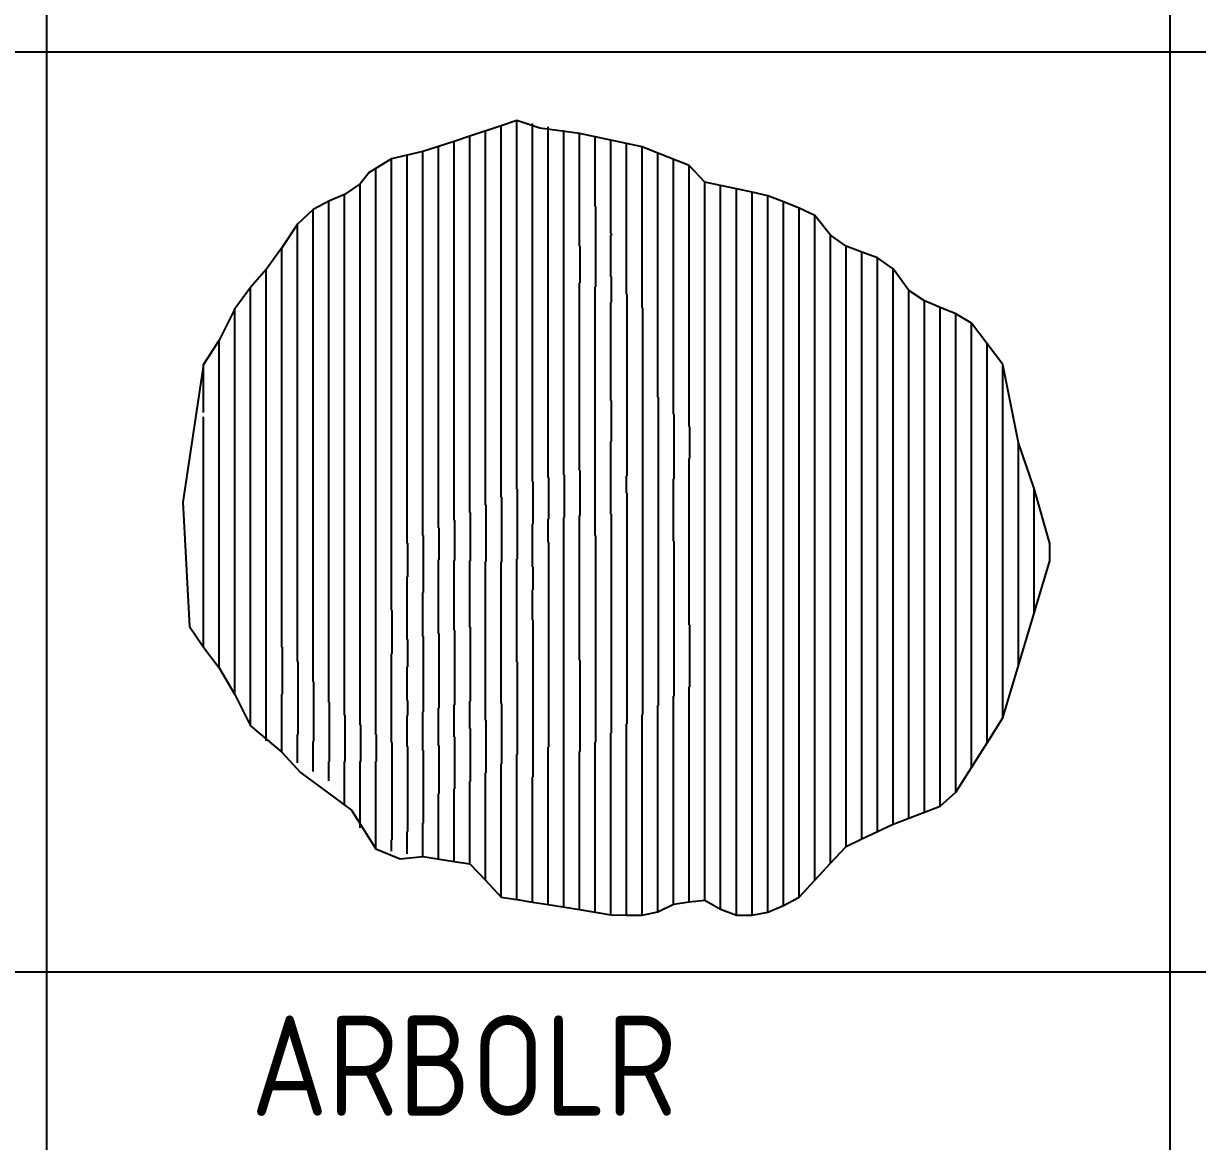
# Model space of a CAD drawing. Header units: millimetres. Extents: x 2198.5 to 2287.8, y 1208.8 to 1298.1.
# Drawn here: x 2268.953 to 2272.464, y 1257.839 to 1261.183 of the extents above; entities that cross this region are included whole.
import ezdxf

# ---------------------------------------------------------------- set-up
doc = ezdxf.new("R2010")
doc.units = ezdxf.units.MM
for name, color, linetype in [('2', 7, 'Continuous'), ('ARBOLES', 74, 'Continuous'), ('POL', 7, 'Continuous')]:
    doc.layers.add(name, color=color, linetype=linetype)
doc.styles.add('ARCHQUICK', font='ARCHQUIK.SHX')

# ---------------------------------------------------------------- blocks, each defined once
blk = doc.blocks.new('*X411')
at = {"color": 0}
for p, q in [((43.25, 51.7435), (43.25, 51.8876)), ((43.375, 51.7676), (43.375, 51.8876)), ((43.5, 51.7916), (43.5, 51.8876)), ((43, 51.6901), (43, 51.7803)), ((43.125, 51.7194), (43.125, 51.8366)), ((42.875, 51.6869), (42.875, 51.724)), ((43.625, 51.5242), (43.625, 51.5538)), ((42.375, 51.2142), (42.375, 51.409)), ((42.5, 51.2243), (42.5, 51.434)), ((42.625, 51.2471), (42.625, 51.459)), ((42.75, 51.4207), (42.75, 51.484)), ((43.375, 51.3126), (43.375, 51.4192)), ((43.5, 51.4184), (43.5, 51.4865)), ((42.125, 51.194), (42.125, 51.3345)), ((42.25, 51.2041), (42.25, 51.3839)), ((42.75, 50.9313), (42.75, 51.3107)), ((42.875, 51.0147), (42.875, 51.3589)), ((43, 51.0909), (43, 51.3903)), ((43.125, 51.1363), (43.125, 51.3658)), ((43.25, 51.2069), (43.25, 51.3519)), ((42.625, 50.848), (42.625, 51.2344)), ((42, 51.1839), (42, 51.1941)), ((42.375, 50.6812), (42.375, 51.1199)), ((42.5, 50.7646), (42.5, 51.1835)), ((42.25, 50.5016), (42.25, 51.0563)), ((42, 50.1393), (42, 50.9291)), ((42.125, 50.3205), (42.125, 50.9927)), ((41.875, 48.7775), (41.875, 50.8655)), ((41.75, 48.3843), (41.75, 50.8019)), ((42.75, 49.9784), (42.75, 50.2678)), ((42.875, 50.0622), (42.875, 50.2657)), ((43, 50.0179), (43, 50.2259)), ((43.125, 49.9737), (43.125, 50.1862)), ((42.625, 49.8361), (42.625, 50.1105)), ((43.25, 49.9294), (43.25, 50.1439)), ((43.375, 49.8851), (43.375, 50.0938)), ((43.75, 49.7523), (43.75, 50.1364)), ((43.5, 49.8408), (43.5, 50.0438)), ((43.625, 49.7965), (43.625, 50.0816)), ((42, 49.3782), (42, 49.9579)), ((42.5, 49.6939), (42.5, 49.9161)), ((42.375, 49.5517), (42.375, 49.7203)), ((42.25, 49.4084), (42.25, 49.5376)), ((42.125, 49.1981), (42.125, 49.4588)), ((42, 48.9878), (42, 49.3492)), ((41.625, 48.7728), (41.625, 49.0137)), ((41.875, 48.1837), (41.875, 48.4802)), ((42, 48.0171), (42, 48.1245))]:
    blk.add_line(p, q, dxfattribs=at)
blk = doc.blocks.new('*X413')
at = {"color": 0}
for p, q in [((43.875, 50.9232), (43.875, 51.564)), ((44, 51.3338), (44, 51.3499)), ((43.75, 50.9546), (43.75, 51.2486)), ((44, 50.7991), (44, 51.0059)), ((44.125, 49.417), (44.125, 50.8659)), ((44.25, 47.5121), (44.25, 50.7551)), ((44, 49.6898), (44, 50.0173)), ((44.375, 47.5856), (44.375, 50.0444)), ((44.5, 49.3928), (44.5, 49.9067)), ((44.625, 49.5546), (44.625, 49.8094)), ((43.75, 49.099), (43.75, 49.4594)), ((43.375, 49.0299), (43.375, 49.3699)), ((43.5, 49.0695), (43.5, 49.4041)), ((43.625, 49.0842), (43.625, 49.4232)), ((43.125, 48.7284), (43.125, 49.247)), ((43.25, 48.7505), (43.25, 49.3085)), ((44.125, 47.4385), (44.125, 49.278)), ((43, 48.7328), (43, 49.1856)), ((42.75, 48.7414), (42.75, 49.0628)), ((42.875, 48.7371), (42.875, 49.1242)), ((44, 47.365), (44, 49.1094)), ((42.625, 48.7457), (42.625, 49.0013)), ((42.375, 48.6095), (42.375, 48.8785)), ((42.5, 48.4858), (42.5, 48.9399)), ((43.5, 47.2525), (43.5, 48.8858)), ((43.875, 47.2915), (43.875, 48.9408)), ((44.5, 47.6591), (44.5, 48.8945)), ((43.375, 48.5076), (43.375, 48.6904)), ((42.25, 47.9955), (42.25, 48.345)), ((43.375, 47.0146), (43.375, 48.2666)), ((44.625, 47.7326), (44.625, 48.2282)), ((42.5, 47.5326), (42.5, 48.1357)), ((42.625, 47.5618), (42.625, 48.1599)), ((42.75, 47.5909), (42.75, 48.1841)), ((42.875, 47.6201), (42.875, 48.2084)), ((41.375, 47.674), (41.375, 48.0507)), ((42.375, 47.8926), (42.375, 48.1115)), ((41.5, 47.3543), (41.5, 47.9341)), ((43.25, 47.1927), (43.25, 47.9332)), ((43.75, 47.2179), (43.75, 47.9466)), ((41.625, 47.2965), (41.625, 47.7723)), ((41.75, 47.1374), (41.75, 47.6105)), ((42.375, 47.5035), (42.375, 47.6234)), ((43.125, 47.1198), (43.125, 47.5999)), ((41.875, 47.1374), (41.875, 47.5068)), ((43, 47.0475), (43, 47.4674)), ((42, 47.1374), (42, 47.4294)), ((42.875, 46.9793), (42.875, 47.4004)), ((42.125, 47.1374), (42.125, 47.352)), ((42.25, 46.5124), (42.25, 47.2888)), ((42.75, 46.9208), (42.75, 47.3335)), ((42.375, 46.5795), (42.375, 47.2575)), ((42.5, 46.6468), (42.5, 47.2263)), ((42.625, 46.8792), (42.625, 47.2666))]:
    blk.add_line(p, q, dxfattribs=at)
blk = doc.blocks.new('*X409')
at = {"color": 0}
for p, q in [((44.75, 51.7469), (44.75, 51.7593)), ((44.875, 51.637), (44.875, 51.7327)), ((45, 51.5907), (45, 51.7062)), ((45.125, 51.5445), (45.125, 51.6797)), ((45.25, 51.4818), (45.25, 51.6501)), ((45.375, 51.3086), (45.375, 51.6002)), ((45.5, 51.2017), (45.5, 51.5502)), ((45.625, 51.1499), (45.625, 51.4916)), ((45.75, 51.0981), (45.75, 51.3354)), ((45.875, 51.0454), (45.875, 51.2471)), ((46, 50.8811), (46, 51.2008)), ((46.125, 50.7167), (46.125, 51.1546)), ((46.25, 50.1479), (46.25, 51.067)), ((46.375, 49.7703), (46.375, 50.8938)), ((46.5, 49.3434), (46.5, 50.8107)), ((46.625, 46.7821), (46.625, 50.7589)), ((46.75, 46.8932), (46.75, 50.7071)), ((46.875, 47.0897), (46.875, 50.6323)), ((47, 47.2861), (47, 50.468)), ((47.125, 47.4848), (47.125, 50.3037)), ((47.25, 47.903), (47.25, 49.6802)), ((47.375, 48.3212), (47.375, 49.3141)), ((46.5, 46.7337), (46.5, 49.0383)), ((47.5, 48.7394), (47.5, 48.8768)), ((46.375, 46.6853), (46.375, 48.6201)), ((46.25, 46.6369), (46.25, 48.2019)), ((46.125, 46.5795), (46.125, 47.8249)), ((46, 46.5197), (46, 47.6285)), ((45.875, 46.4599), (45.875, 47.432)), ((45.75, 46.3258), (45.75, 47.2356)), ((45.5, 46.0564), (45.5, 47.1051)), ((45.625, 46.1911), (45.625, 47.1535)), ((45.25, 45.9368), (45.25, 47.0083)), ((45.375, 45.9893), (45.375, 47.0567)), ((45.125, 45.9108), (45.125, 46.9486)), ((44.875, 45.9591), (44.875, 46.815)), ((45, 45.9108), (45, 46.8888)), ((44.75, 46.0306), (44.75, 46.6803)), ((44.625, 46.0177), (44.625, 46.5456)), ((43.5, 45.9962), (43.5, 46.3697)), ((43.625, 45.9761), (43.625, 46.3955)), ((43.75, 45.9559), (43.75, 46.4111)), ((43.875, 45.9358), (43.875, 46.354)), ((44.375, 45.9386), (44.375, 46.3599)), ((44.5, 46.0011), (44.5, 46.4125)), ((43, 46.1907), (43, 46.3004)), ((43.125, 46.0567), (43.125, 46.2917)), ((43.25, 46.0365), (43.25, 46.2917)), ((43.375, 46.0164), (43.375, 46.3073)), ((44, 45.9156), (44, 46.2917)), ((44.125, 45.9108), (44.125, 46.2917)), ((44.25, 45.9108), (44.25, 46.3074))]:
    blk.add_line(p, q, dxfattribs=at)
blk = doc.blocks.new('*X410')
at = {"color": 0}
for p, q in [((43.25, 51.8876), (43.25, 52.25)), ((43, 51.7803), (43, 52.1667)), ((43.125, 51.8366), (43.125, 52.2083)), ((43.375, 51.8876), (43.375, 52.2249)), ((43.5, 51.8876), (43.5, 52.1984)), ((43.625, 51.5538), (43.625, 52.1719)), ((42.75, 51.484), (42.75, 52.0834)), ((42.875, 51.724), (42.875, 52.1251)), ((43.75, 51.2486), (43.75, 52.1453)), ((43.875, 51.564), (43.875, 52.1188)), ((44, 51.3499), (44, 52.0923)), ((44.125, 50.8659), (44.125, 52.0657)), ((42.375, 51.409), (42.375, 51.9739)), ((42.5, 51.434), (42.5, 52.0023)), ((42.625, 51.459), (42.625, 52.0418)), ((44.25, 50.7551), (44.25, 52.0392)), ((44.375, 50.0444), (44.375, 51.9908)), ((42.125, 51.3345), (42.125, 51.8705)), ((42.25, 51.3839), (42.25, 51.9455)), ((44.5, 49.9067), (44.5, 51.9408)), ((44.625, 50.9715), (44.625, 51.8908)), ((43.5, 51.4865), (43.5, 51.7916)), ((42, 51.1941), (42, 51.7457)), ((42.875, 51.3589), (42.875, 51.6869)), ((43, 51.3903), (43, 51.6901)), ((43.125, 51.3658), (43.125, 51.7194)), ((43.25, 51.3519), (43.25, 51.7435)), ((43.375, 51.4192), (43.375, 51.7676)), ((44.75, 50.6905), (44.75, 51.7469)), ((41.75, 50.8019), (41.75, 51.6071)), ((41.875, 50.8655), (41.875, 51.6608)), ((44.875, 51.2414), (44.875, 51.637)), ((45, 51.2442), (45, 51.5907)), ((41.625, 49.0137), (41.625, 51.5396)), ((43.625, 50.0816), (43.625, 51.5242)), ((45.125, 51.2281), (45.125, 51.5445)), ((41.5, 49.6574), (41.5, 51.4229)), ((42.75, 51.3107), (42.75, 51.4207)), ((43.5, 50.0438), (43.5, 51.4184)), ((45.25, 51.1896), (45.25, 51.4818)), ((43.375, 50.0938), (43.375, 51.3126)), ((44, 51.0059), (44, 51.3338)), ((45.375, 51.1053), (45.375, 51.3086)), ((41.375, 49.5845), (41.375, 51.2346)), ((42.375, 51.1199), (42.375, 51.2142)), ((42.5, 51.1835), (42.5, 51.2243)), ((42.625, 51.2344), (42.625, 51.2471)), ((42, 50.9291), (42, 51.1839)), ((42.125, 50.9927), (42.125, 51.194)), ((42.25, 51.0563), (42.25, 51.2041)), ((43.125, 50.1862), (43.125, 51.1363)), ((43.25, 50.1439), (43.25, 51.2069)), ((45, 50.9895), (45, 51.1499)), ((45.5, 51.0115), (45.5, 51.2017)), ((45.625, 50.9242), (45.625, 51.1499)), ((41.25, 49.5756), (41.25, 51.0631)), ((43, 50.2259), (43, 51.0909)), ((45.125, 50.8289), (45.125, 51.0685)), ((45.75, 50.856), (45.75, 51.0981)), ((45.875, 50.592), (45.875, 51.0454)), ((42.75, 50.2678), (42.75, 50.9313)), ((42.875, 50.2657), (42.875, 51.0147)), ((43.75, 50.1364), (43.75, 50.9546)), ((45.25, 49.8709), (45.25, 50.9871)), ((41.125, 47.4222), (41.125, 50.919)), ((42.625, 50.1105), (42.625, 50.848)), ((43.875, 48.9408), (43.875, 50.9232)), ((44.625, 49.8094), (44.625, 50.858)), ((45.375, 50.4676), (45.375, 50.9056)), ((46, 50.1097), (46, 50.8811)), ((41, 47.6724), (41, 50.7479)), ((42.5, 49.9161), (42.5, 50.7646)), ((44, 50.0173), (44, 50.7991)), ((44.875, 50.5133), (44.875, 50.8267)), ((45.5, 50.6284), (45.5, 50.8107)), ((42.375, 49.7203), (42.375, 50.6812)), ((46.125, 50.0829), (46.125, 50.7167)), ((45, 50.4274), (45, 50.6267)), ((45.625, 50.5253), (45.625, 50.5707)), ((40.875, 47.886), (40.875, 50.4979)), ((42.25, 49.5376), (42.25, 50.5016)), ((44.75, 49.4068), (44.75, 50.4735)), ((45.125, 50.3414), (45.125, 50.4268)), ((40.75, 49.9204), (40.75, 50.3048)), ((42.125, 49.4588), (42.125, 50.3205)), ((45.125, 49.7424), (45.125, 50.3243)), ((42, 49.9579), (42, 50.1393)), ((45.75, 49.9171), (45.75, 50.13)), ((45.875, 50.0756), (45.875, 50.1363)), ((46.25, 49.9431), (46.25, 50.1479)), ((42.875, 49.1242), (42.875, 50.0622)), ((43, 49.1856), (43, 50.0179)), ((45, 49.2759), (45, 50.0115)), ((42.75, 49.0628), (42.75, 49.9784)), ((43.125, 49.247), (43.125, 49.9737)), ((43.25, 49.3085), (43.25, 49.9294)), ((40.75, 48.0507), (40.75, 49.8872)), ((42.625, 49.0013), (42.625, 49.8361)), ((43.375, 49.3699), (43.375, 49.8851)), ((43.5, 49.4041), (43.5, 49.8408)), ((45.875, 49.8309), (45.875, 49.8753)), ((43.625, 49.4232), (43.625, 49.7965)), ((43.75, 49.4594), (43.75, 49.7523)), ((45.25, 49.7006), (45.25, 49.7861)), ((45.625, 49.2896), (45.625, 49.7582)), ((46.375, 49.5918), (46.375, 49.7703)), ((41.5, 47.9341), (41.5, 49.6232)), ((42.5, 48.9399), (42.5, 49.6939)), ((44, 49.1094), (44, 49.6898)), ((46, 49.5584), (46, 49.6402)), ((42.375, 48.8785), (42.375, 49.5517)), ((44.625, 49.3025), (44.625, 49.5546)), ((45.375, 49.4459), (45.375, 49.6106)), ((45.5, 49.4375), (45.5, 49.6021)), ((44.875, 49.0795), (44.875, 49.4636)), ((45.25, 49.2883), (45.25, 49.455)), ((41.375, 48.0507), (41.375, 49.3492)), ((42, 49.3492), (42, 49.3782)), ((42.25, 48.345), (42.25, 49.4084)), ((44.125, 49.278), (44.125, 49.417)), ((44.5, 48.8945), (44.5, 49.3928)), ((46.5, 49.0835), (46.5, 49.3434)), ((46, 49.2897), (46, 49.3018)), ((42.125, 47.352), (42.125, 49.1981)), ((45.125, 48.9662), (45.125, 49.236)), ((45.625, 48.981), (45.625, 49.2217)), ((45.875, 49.1229), (45.875, 49.1547)), ((43.5, 48.8858), (43.5, 49.0695)), ((43.625, 46.8345), (43.625, 49.0842)), ((43.75, 47.9466), (43.75, 49.099)), ((41.25, 47.3017), (41.25, 48.9691)), ((42, 48.1245), (42, 48.9878)), ((43.375, 48.6904), (43.375, 49.0299)), ((45.75, 48.9561), (45.75, 49.0075)), ((46.5, 48.9967), (46.5, 49.0383)), ((44.75, 48.849), (44.75, 48.8903)), ((45, 48.7202), (45, 48.9427)), ((41.875, 48.4802), (41.875, 48.7775)), ((45.5, 48.7458), (45.5, 48.8329)), ((41.625, 47.7723), (41.625, 48.7728)), ((42.625, 48.1599), (42.625, 48.7457)), ((42.75, 48.1841), (42.75, 48.7414)), ((42.875, 48.2084), (42.875, 48.7371)), ((43, 47.4674), (43, 48.7328)), ((43.125, 47.5999), (43.125, 48.7284)), ((43.25, 47.9332), (43.25, 48.7505)), ((44.625, 48.6167), (44.625, 48.7403)), ((45.75, 48.2642), (45.75, 48.7657)), ((42.375, 48.1115), (42.375, 48.6095)), ((44.875, 48.4238), (44.875, 48.668)), ((46.375, 48.6201), (46.375, 48.6559)), ((43.375, 48.2666), (43.375, 48.5076)), ((44.625, 48.2282), (44.625, 48.508)), ((44.75, 47.4996), (44.75, 48.5681)), ((45.375, 48.5834), (45.375, 48.5867)), ((45.5, 48.4449), (45.5, 48.5662)), ((42.5, 48.1357), (42.5, 48.4858)), ((45.25, 48.3731), (45.25, 48.469)), ((41.75, 47.6105), (41.75, 48.3843)), ((45, 47.9282), (45, 48.3189)), ((45.125, 48.1628), (45.125, 48.394)), ((46.25, 48.2019), (46.25, 48.3708)), ((44.875, 47.686), (44.875, 48.2439)), ((45.375, 47.8946), (45.375, 48.2226)), ((45.625, 48.1668), (45.625, 48.2562)), ((41.875, 47.5068), (41.875, 48.1837)), ((46.125, 48.0508), (46.125, 48.1753)), ((46.25, 48.1251), (46.25, 48.1383)), ((42, 47.4294), (42, 48.0171)), ((42.25, 47.2888), (42.25, 47.9955)), ((45.625, 47.7112), (45.625, 47.9397)), ((46, 47.9633), (46, 47.9798)), ((42.375, 47.6234), (42.375, 47.8926)), ((45.25, 47.6946), (45.25, 47.879)), ((45.875, 47.8336), (45.875, 47.8758)), ((45.75, 47.6991), (45.75, 47.793)), ((46.125, 47.8217), (46.125, 47.8249)), ((41.375, 47.2125), (41.375, 47.674)), ((44.5, 47.268), (44.5, 47.6591)), ((44.625, 47.3624), (44.625, 47.7326)), ((42.625, 47.2666), (42.625, 47.5618)), ((42.75, 47.3335), (42.75, 47.5909)), ((42.875, 47.4004), (42.875, 47.6201)), ((44.375, 47.211), (44.375, 47.5856)), ((45.125, 47.613), (45.125, 47.6234)), ((45.5, 47.5788), (45.5, 47.6293)), ((46, 47.4951), (46, 47.6285)), ((42.375, 47.2575), (42.375, 47.5035)), ((42.5, 47.2263), (42.5, 47.5326)), ((44.25, 47.1812), (44.25, 47.5121)), ((45, 47.521), (45, 47.5314)), ((45.375, 47.4443), (45.375, 47.5474)), ((44.125, 47.1598), (44.125, 47.4385)), ((44.875, 47.4187), (44.875, 47.4498)), ((45.125, 47.303), (45.125, 47.3751)), ((45.25, 47.3736), (45.25, 47.4643)), ((45.875, 47.3096), (45.875, 47.432)), ((41.5, 47.1281), (41.5, 47.3543)), ((41.625, 47.0586), (41.625, 47.2965)), ((43.875, 47.1169), (43.875, 47.2915)), ((44, 47.1384), (44, 47.365)), ((44.625, 47.238), (44.625, 47.2866)), ((44.75, 47.3163), (44.75, 47.3682)), ((45, 47.2317), (45, 47.2891)), ((43.25, 47.062), (43.25, 47.1927)), ((43.5, 46.7494), (43.5, 47.2525)), ((43.75, 47.0955), (43.75, 47.2179)), ((44.5, 47.1648), (44.5, 47.205)), ((44.875, 47.1536), (44.875, 47.203)), ((45.75, 47.2024), (45.75, 47.2356)), ((41.75, 46.9832), (41.75, 47.1374)), ((41.875, 46.7957), (41.875, 47.1374)), ((42, 46.6083), (42, 47.1374)), ((42.125, 46.4415), (42.125, 47.1374)), ((43.125, 47.0139), (43.125, 47.1198)), ((44.375, 47.0916), (44.375, 47.1234)), ((44.75, 47.0755), (44.75, 47.1033)), ((45.5, 47.0773), (45.5, 47.1051)), ((45.625, 47.1204), (45.625, 47.1535)), ((43, 46.9445), (43, 47.0475)), ((43.375, 46.9386), (43.375, 47.0146)), ((44.25, 47.0185), (44.25, 47.0418)), ((44.625, 46.988), (44.625, 47.0053)), ((45.25, 46.9911), (45.25, 47.0083)), ((45.375, 47.0342), (45.375, 47.0567)), ((42.75, 46.8056), (42.75, 46.9208)), ((42.875, 46.875), (42.875, 46.9793)), ((43.75, 46.9197), (43.75, 46.9761)), ((43.875, 46.8608), (43.875, 46.9491)), ((44.125, 46.9453), (44.125, 46.9602)), ((44.25, 46.5855), (44.25, 46.9741)), ((44.375, 46.7227), (44.375, 46.9646)), ((44.5, 46.8631), (44.5, 46.9607)), ((45.125, 46.948), (45.125, 46.9486)), ((42.625, 46.3609), (42.625, 46.8792)), ((44, 46.8721), (44, 46.8786)), ((44, 46.2917), (44, 46.8353)), ((44.125, 46.2917), (44.125, 46.8986)), ((44.875, 46.7925), (44.875, 46.815)), ((45, 46.8759), (45, 46.8888)), ((42.75, 46.6964), (42.75, 46.7414)), ((42.875, 46.7119), (42.875, 46.7488)), ((43, 46.7275), (43, 46.7548)), ((43.125, 46.7271), (43.125, 46.7548)), ((43.25, 46.7133), (43.25, 46.7548)), ((43.375, 46.6994), (43.375, 46.7548)), ((44.75, 46.6803), (44.75, 46.7361)), ((42.5, 46.381), (42.5, 46.6468)), ((42.75, 46.3407), (42.75, 46.6815)), ((43.75, 46.4111), (43.75, 46.6331)), ((43.875, 46.354), (43.875, 46.6729)), ((44.5, 46.4125), (44.5, 46.6377)), ((44.625, 46.5456), (44.625, 46.6869)), ((42.375, 46.4012), (42.375, 46.5795)), ((42.875, 46.3206), (42.875, 46.5721)), ((43.5, 46.3697), (43.5, 46.5535)), ((43.625, 46.3955), (43.625, 46.5933)), ((44.25, 46.3074), (44.25, 46.5392)), ((44.375, 46.3599), (44.375, 46.5884)), ((42.25, 46.4213), (42.25, 46.5124)), ((43, 46.3004), (43, 46.4628)), ((43.25, 46.2917), (43.25, 46.4739)), ((43.375, 46.3073), (43.375, 46.5137)), ((43.125, 46.2917), (43.125, 46.4342))]:
    blk.add_line(p, q, dxfattribs=at)
blk = doc.blocks.new('*X414')
at = {"color": 0}
for p, q in [((44.625, 50.858), (44.625, 50.9715)), ((44.75, 50.4735), (44.75, 50.6905)), ((44.875, 49.4636), (44.875, 50.5133)), ((45, 50.0115), (45, 50.4274)), ((45.125, 50.3243), (45.125, 50.3414)), ((45.625, 49.2217), (45.625, 49.7582)), ((45.5, 48.8329), (45.5, 49.6021)), ((45.375, 48.5867), (45.375, 49.4459)), ((44.75, 48.8903), (44.75, 49.4068)), ((44.625, 48.7403), (44.625, 49.3025)), ((45.25, 48.469), (45.25, 49.2883)), ((45.125, 48.394), (45.125, 48.9662)), ((45.625, 48.2562), (45.625, 48.981)), ((45, 48.3189), (45, 48.7202)), ((45.5, 47.5788), (45.5, 48.7458)), ((45.375, 47.4443), (45.375, 48.5834)), ((44.875, 48.2439), (44.875, 48.4238)), ((45.25, 47.3736), (45.25, 48.3731)), ((45.125, 47.303), (45.125, 48.1628)), ((45.625, 47.9397), (45.625, 48.1668)), ((45, 47.2317), (45, 47.9282)), ((44.875, 47.1536), (44.875, 47.686)), ((44.75, 47.0755), (44.75, 47.4996)), ((44.625, 47.0053), (44.625, 47.3624)), ((44.375, 46.9646), (44.375, 47.211)), ((44.5, 46.9607), (44.5, 47.268)), ((43.75, 46.9761), (43.75, 47.0955)), ((43.875, 46.8608), (43.875, 47.1169)), ((44, 46.8353), (44, 47.1384)), ((44.125, 46.8986), (44.125, 47.1598)), ((44.25, 46.9741), (44.25, 47.1812)), ((43.125, 46.7548), (43.125, 47.0139)), ((43.25, 46.7548), (43.25, 47.062)), ((43, 46.7548), (43, 46.9445)), ((43.375, 46.7548), (43.375, 46.9386)), ((42.875, 46.7488), (42.875, 46.875)), ((42.75, 46.7414), (42.75, 46.8056))]:
    blk.add_line(p, q, dxfattribs=at)
blk = doc.blocks.new('*X415')
at = {"color": 0}
for p, q in [((45, 51.1499), (45, 51.2442)), ((45.125, 51.0685), (45.125, 51.2281)), ((45.25, 50.9871), (45.25, 51.1896)), ((45.375, 50.9056), (45.375, 51.1053)), ((45.5, 50.8107), (45.5, 51.0115)), ((45.625, 50.5707), (45.625, 50.9242)), ((45.75, 50.13), (45.75, 50.856)), ((45.5, 49.6021), (45.5, 50.6284)), ((45.875, 50.1363), (45.875, 50.592)), ((45.375, 49.6106), (45.375, 50.4676)), ((45.625, 49.7582), (45.625, 50.5253)), ((46, 49.6402), (46, 50.1097)), ((45.875, 49.8753), (45.875, 50.0756)), ((46.125, 48.1753), (46.125, 50.0829)), ((45.75, 49.0075), (45.75, 49.9171)), ((46.25, 48.3708), (46.25, 49.9431)), ((45.25, 49.7861), (45.25, 49.8709)), ((45.875, 49.1547), (45.875, 49.8309)), ((46, 49.3018), (46, 49.5584)), ((46.375, 48.6559), (46.375, 49.5918)), ((46, 47.9798), (46, 49.2897)), ((45.875, 47.8758), (45.875, 49.1229)), ((46.5, 49.0383), (46.5, 49.0835)), ((45.75, 48.7657), (45.75, 48.9561)), ((45.75, 47.793), (45.75, 48.2642)), ((46.125, 47.8249), (46.125, 48.0508)), ((46, 47.6285), (46, 47.9633)), ((45.875, 47.432), (45.875, 47.8336)), ((45.625, 47.1535), (45.625, 47.7112)), ((45.75, 47.2356), (45.75, 47.6991)), ((45.5, 47.1051), (45.5, 47.5788)), ((45.25, 47.0083), (45.25, 47.3736)), ((45.375, 47.0567), (45.375, 47.4443)), ((45.125, 46.9486), (45.125, 47.303)), ((45, 46.8888), (45, 47.2317)), ((44.875, 46.815), (44.875, 47.1536)), ((44.75, 46.7361), (44.75, 47.0755)), ((43.75, 46.6331), (43.75, 46.9197)), ((44.625, 46.6869), (44.625, 46.988)), ((43.625, 46.5933), (43.625, 46.8345)), ((43.875, 46.6729), (43.875, 46.8608)), ((44.5, 46.6377), (44.5, 46.8631)), ((43, 46.4628), (43, 46.7275)), ((43.125, 46.4342), (43.125, 46.7271)), ((43.5, 46.5535), (43.5, 46.7494)), ((44.375, 46.5884), (44.375, 46.7227)), ((42.75, 46.6815), (42.75, 46.6964)), ((42.875, 46.5721), (42.875, 46.7119)), ((43.25, 46.4739), (43.25, 46.7133)), ((43.375, 46.5137), (43.375, 46.6994)), ((44.25, 46.5392), (44.25, 46.5855))]:
    blk.add_line(p, q, dxfattribs=at)
blk = doc.blocks.new('*X412')
at = {"color": 0}
for p, q in [((41.5, 49.6232), (41.5, 49.6574)), ((41.25, 48.9691), (41.25, 49.5756)), ((41.375, 49.3492), (41.375, 49.5845))]:
    blk.add_line(p, q, dxfattribs=at)
blk = doc.blocks.new('*X417')
at = {"color": 0}
for p, q in [((45.125, 49.236), (45.125, 49.7424)), ((45.25, 49.455), (45.25, 49.7006)), ((45, 48.9427), (45, 49.2759)), ((44.875, 48.668), (44.875, 49.0795)), ((44.75, 48.5681), (44.75, 48.849)), ((44.625, 48.508), (44.625, 48.6167))]:
    blk.add_line(p, q, dxfattribs=at)
blk = doc.blocks.new('*X416')
at = {"color": 0}
for p, q in [((44.875, 50.8267), (44.875, 51.2414)), ((45, 50.6267), (45, 50.9895)), ((45.125, 50.4268), (45.125, 50.8289))]:
    blk.add_line(p, q, dxfattribs=at)
blk = doc.blocks.new('ARBOLR')
at = {"layer": 'POL', "color": 98}
blk.add_lwpolyline([(0.5503, 1.4872), (0.4878, 1.553), (0.3628, 1.603), (0.3003, 1.6272), (0.1753, 1.6537), (0.0503, 1.6803), (-0.1084, 1.7025), (-0.1997, 1.7326), (-0.2622, 1.7118), (-0.3872, 1.6701), (-0.4497, 1.6493), (-0.5122, 1.6285), (-0.5747, 1.6088), (-0.6372, 1.5945), (-0.6997, 1.5803), (-0.7889, 1.5259), (-0.8247, 1.4805), (-0.8872, 1.438), (-0.9497, 1.4111), (-1.0122, 1.3774), (-1.0747, 1.319), (-1.1372, 1.2249), (-1.1997, 1.1391), (-1.2622, 1.0671), (-1.3247, 0.9816), (-1.3872, 0.8565), (-1.4497, 0.76), (-1.5313, 0.21), (-1.5047, -0.2846), (-1.4497, -0.3671), (-1.3872, -0.4494), (-1.3247, -0.5562), (-1.2622, -0.6813), (-1.1372, -0.7862), (-1.0629, -0.8675), (-0.9303, -0.9647), (-0.8596, -1.0177), (-0.7622, -1.1717), (-0.6652, -1.212), (-0.5747, -1.2019), (-0.4497, -1.222), (-0.3872, -1.2321), (-0.3247, -1.2971), (-0.2622, -1.3641), (-0.1997, -1.3741), (-0.1372, -1.3842), (-0.0747, -1.3943), (0.0503, -1.4144), (0.0503, -1.4144), (0.1128, -1.4245), (0.1753, -1.4346), (0.2378, -1.437), (0.3003, -1.437), (0.3628, -1.4231), (0.4253, -1.3919), (0.4878, -1.3836), (0.5503, -1.3771), (0.6128, -1.4128), (0.6753, -1.437), (0.7378, -1.437), (0.8003, -1.424), (0.8628, -1.3977), (0.9253, -1.3642), (0.9878, -1.2969), (1.0503, -1.2295), (1.1128, -1.1625), (1.1753, -1.1326), (1.3003, -1.0739), (1.3628, -1.0497), (1.4253, -1.0256), (1.4878, -1.0014), (1.5503, -0.9458), (1.6128, -0.8476), (1.6753, -0.7494), (1.7378, -0.65), (1.8003, -0.4409), (1.8628, -0.2318), (1.9253, -0.0227), (1.9253, 0.046), (1.8628, 0.2646), (1.8003, 0.4477), (1.7378, 0.7594), (1.6753, 0.8416), (1.6128, 0.9238), (1.5503, 0.9611), (1.4878, 0.987), (1.4253, 1.0129), (1.3628, 1.0545), (1.3003, 1.1411), (1.2378, 1.1849), (1.1753, 1.208), (1.1128, 1.2311), (1.0503, 1.2753), (0.9878, 1.3534), (0.9253, 1.3827), (0.8628, 1.4077), (0.8003, 1.4327), (0.7378, 1.4474), (0.6753, 1.4607), (0.6128, 1.474)], close=True, dxfattribs=at)
at = {"layer": 'ARBOLES', "color": 62, "xscale": 0.5, "yscale": 0.5, "zscale": 0.5}
blk.add_blockref('*X410', (-21.8247, -24.3924), dxfattribs=at)
at = {"layer": 'ARBOLES', "color": 53, "xscale": 0.5, "yscale": 0.5, "zscale": 0.5}
for name in ['*X411', '*X412']:
    blk.add_blockref(name, (-21.8247, -24.3924), dxfattribs=at)
at = {"layer": 'ARBOLES', "color": 98, "xscale": 0.5, "yscale": 0.5, "zscale": 0.5}
blk.add_blockref('*X409', (-21.8247, -24.3924), dxfattribs=at)
at = {"layer": 'ARBOLES', "color": 82, "xscale": 0.5, "yscale": 0.5, "zscale": 0.5}
blk.add_blockref('*X413', (-21.8221, -24.3924), dxfattribs=at)
at = {"layer": 'ARBOLES', "color": 64, "xscale": 0.5, "yscale": 0.5, "zscale": 0.5}
for name in ['*X415', '*X416', '*X414']:
    blk.add_blockref(name, (-21.8247, -24.3924), dxfattribs=at)
at = {"layer": 'ARBOLES', "color": 54, "xscale": 0.5, "yscale": 0.5, "zscale": 0.5}
blk.add_blockref('*X417', (-21.8247, -24.3924), dxfattribs=at)

msp = doc.modelspace()

# ---------------------------------------------------------------- linework, layer by layer
at = {"layer": '2', "color": 4}
for p, q in [((2269.0227, 1237.7095), (2269.0227, 1267.7813)), ((2272.3827, 1237.7095), (2272.3827, 1267.7813)), ((2265.6627, 1261.0987), (2269.0227, 1261.0987)), ((2269.0227, 1261.0987), (2272.3827, 1261.0987)), ((2272.3827, 1261.0987), (2275.7427, 1261.0987)), ((2265.6627, 1258.3469), (2269.0227, 1258.3469)), ((2269.0227, 1258.3469), (2272.3827, 1258.3469)), ((2272.3827, 1258.3469), (2275.7427, 1258.3469))]:
    msp.add_line(p, q, dxfattribs=at)

# ---------------------------------------------------------------- block references
at = {"color": 5, "xscale": 0.75, "yscale": 0.75, "zscale": 0.75}
msp.add_blockref('ARBOLR', (2270.5785, 1259.5935), dxfattribs=at)

# ---------------------------------------------------------------- texts
at = {"layer": '2', "style": 'ARCHQUICK'}
msp.add_text('ARBOLR', height=0.3, dxfattribs=at).set_placement((2269.6336, 1257.9164))

doc.saveas('drawing.dxf')
